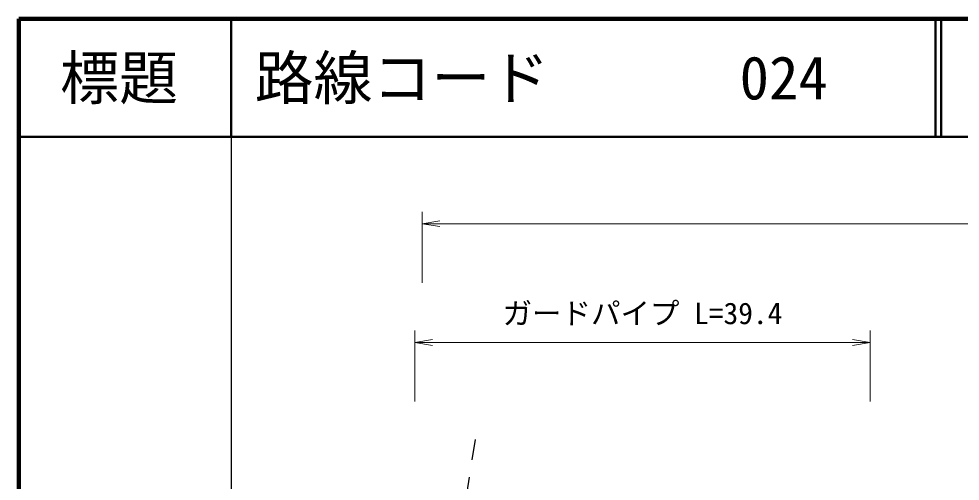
# Model space of a CAD drawing. Units: millimetres, scale not verified. Extents: x 40000 to 680000, y 20000 to 380000.
# Drawn here: x 40000 to 119851, y 340813 to 380000 of the extents above; entities that cross this region are included whole.
import ezdxf
from ezdxf.enums import TextEntityAlignment as Align

# ---------------------------------------------------------------- set-up
doc = ezdxf.new("R2010")
doc.units = ezdxf.units.MM
doc.header["$LTSCALE"] = 1000
doc.linetypes.add('DASHED', pattern=[7.5, 6, -1.5])
for name, color, linetype, lineweight in [('M-BGD', 7, 'Continuous', 25), ('M-STR-HTXT', 7, 'Continuous', 13), ('M-TTL', 2, 'Continuous', 140), ('M-TTL-BAND', 7, 'Continuous', 25), ('M-TTL-LINE', 7, 'Continuous', 50)]:
    doc.layers.add(name, color=color, linetype=linetype, lineweight=lineweight)
doc.layers.add('M-TTL-TXT', color=7, linetype='Continuous')
doc.styles.add('ＭＳ ゴシック', font='')
doc.styles.get('ＭＳ ゴシック').set_extended_font_data('MS Gothic')

# ---------------------------------------------------------------- blocks, each defined once
blk = doc.blocks.new('open_arrow')
at = {"color": 0, "linetype": 'Continuous', "lineweight": -2}
blk.add_lwpolyline([(7.5, 1.25), (0, 0), (7.5, -1.25)], dxfattribs=at)

msp = doc.modelspace()

# ---------------------------------------------------------------- linework, layer by layer
at = {"layer": 'M-BGD', "linetype": 'DASHED'}
msp.add_line((72739, 305567), (78732, 344356), dxfattribs=at)
at = {"layer": 'M-STR-HTXT'}
for p, q in [((74217, 357637), (74217, 363637)), ((74217, 362637), (458100, 362637)), ((73579, 347570), (73579, 353570)), ((112221, 347570), (112221, 353570)), ((73579, 352570), (112221, 352570))]:
    msp.add_line(p, q, dxfattribs=at)
at = {"layer": 'M-TTL'}
for p, q in [((40000, 380000), (40000, 20000)), ((680000, 380000), (40000, 380000))]:
    msp.add_line(p, q, dxfattribs=at)
at = {"layer": 'M-TTL-BAND'}
msp.add_line((58000, 370000), (58000, 20000), dxfattribs=at)
at = {"layer": 'M-TTL-LINE'}
for p, q in [((58000, 380000), (58000, 370000)), ((117750, 380000), (117750, 370000)), ((118250, 380000), (118250, 370000)), ((40000, 370000), (680000, 370000))]:
    msp.add_line(p, q, dxfattribs=at)

# ---------------------------------------------------------------- block references
at = {"layer": 'M-STR-HTXT', "xscale": 200, "yscale": 200}
for p in [(74217, 362637), (73579, 352570)]:
    msp.add_blockref('open_arrow', p, dxfattribs=at)
at = {"layer": 'M-STR-HTXT', "xscale": 200, "yscale": 200, "rotation": 180}
msp.add_blockref('open_arrow', (112221, 352570), dxfattribs=at)

# ---------------------------------------------------------------- texts
at = {"layer": 'M-STR-HTXT', "style": 'ＭＳ ゴシック'}
msp.add_text('ガードパイプ L=39.4', height=1833, dxfattribs=at).set_placement((92900, 353570), align=Align.BOTTOM_CENTER)
at = {"layer": 'M-TTL-TXT', "style": 'ＭＳ ゴシック'}
msp.add_text('標題', height=3666, dxfattribs=at).set_placement((48500, 375000), align=Align.MIDDLE_CENTER)
for s, p in [('路線コード', (60000, 375000)), ('024', (101142, 375000))]:
    msp.add_text(s, height=3666, dxfattribs=at).set_placement(p, align=Align.MIDDLE_LEFT)

doc.saveas('drawing.dxf')
